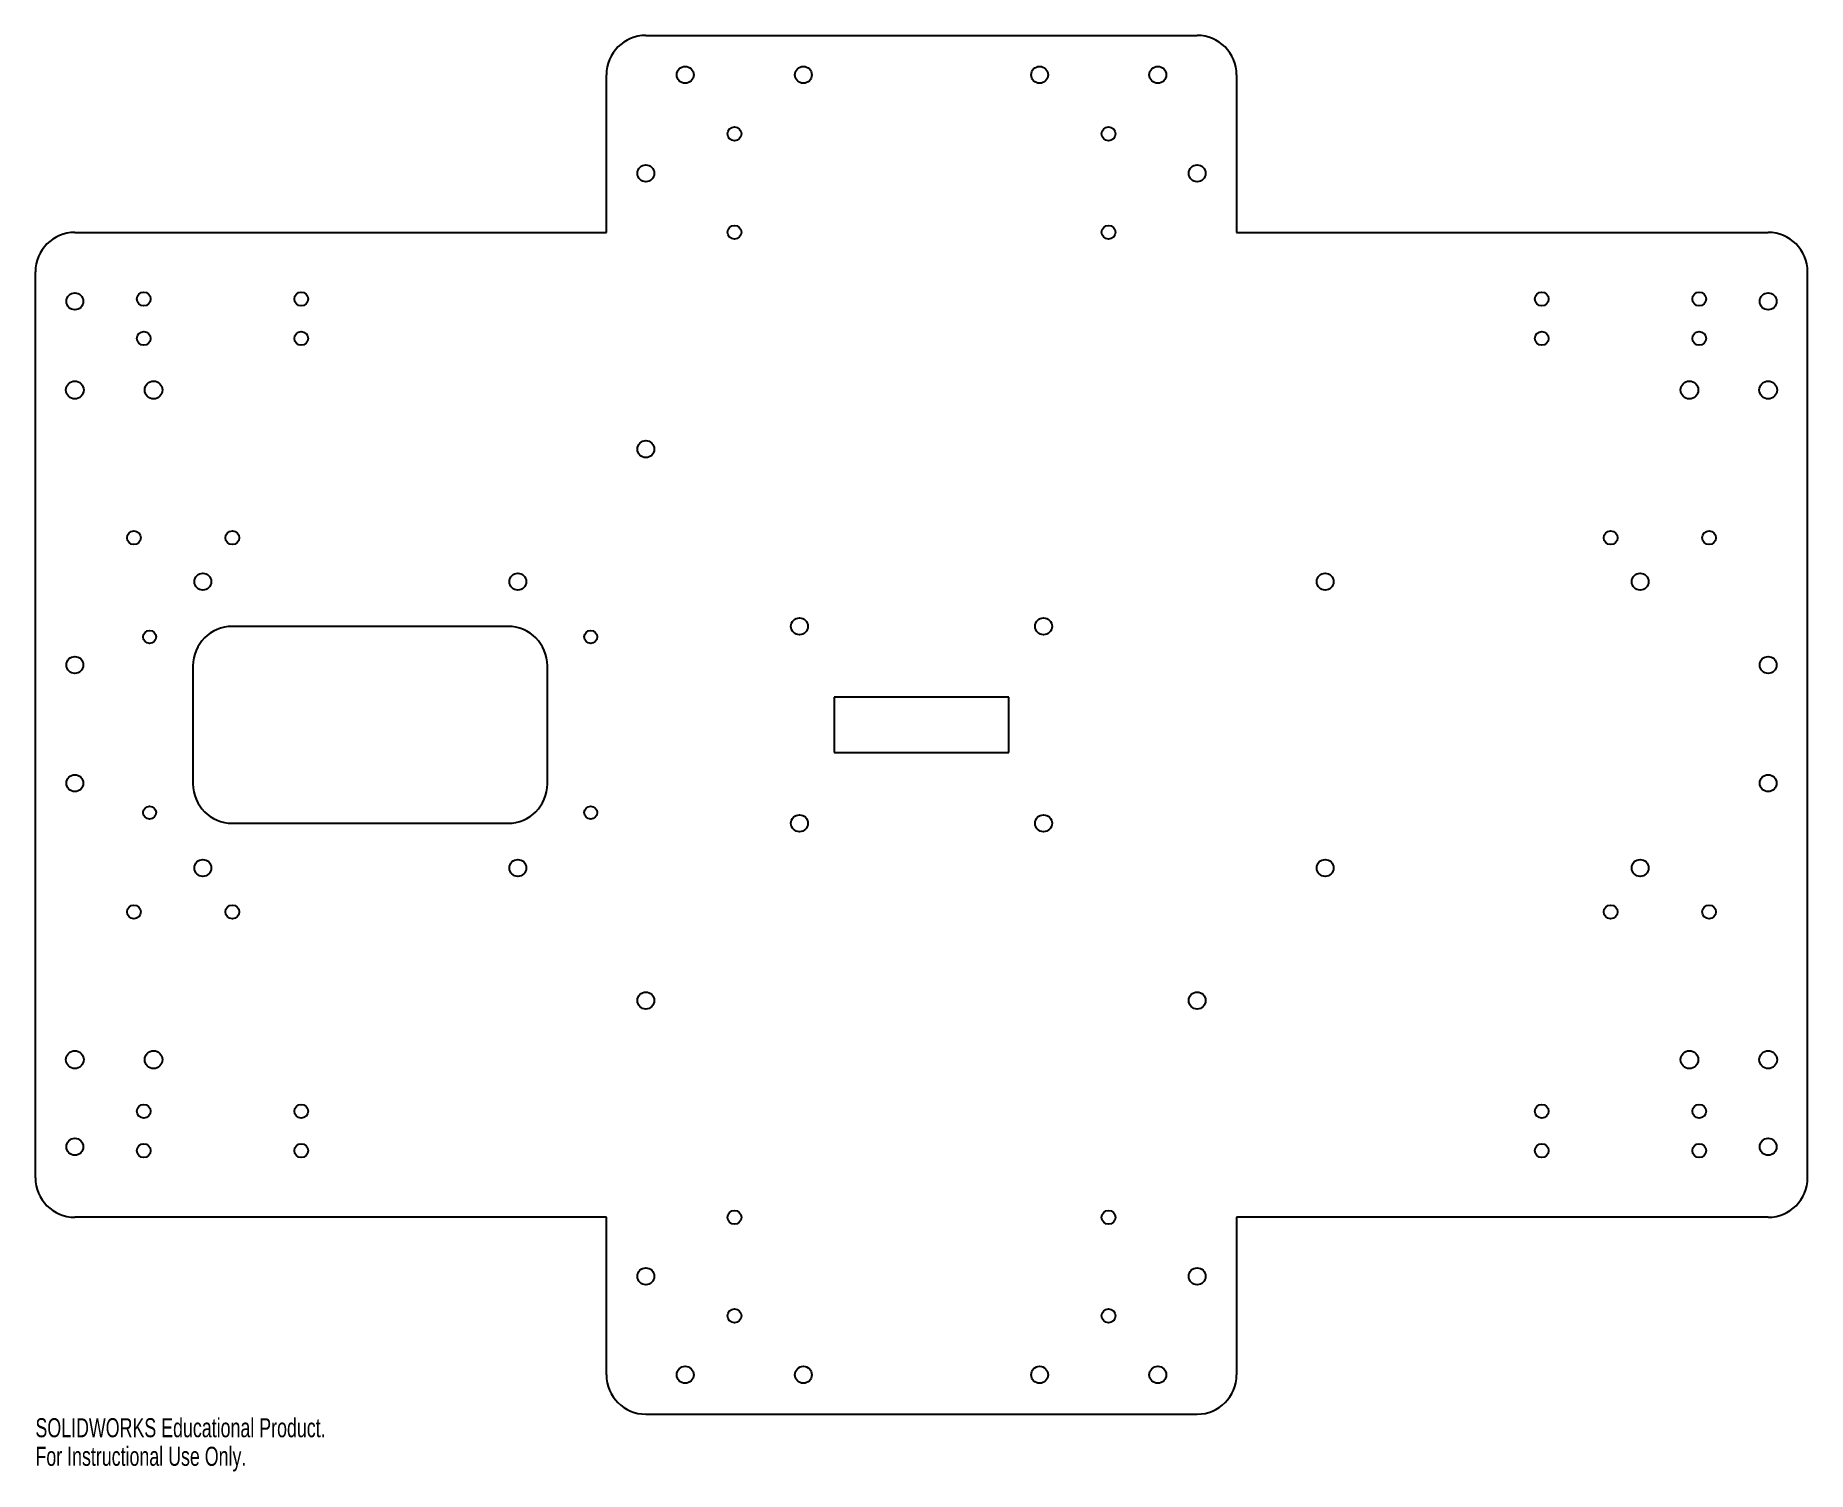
# Model space of a CAD drawing. Header units: millimetres. Extents: x 0 to 450, y -15 to 350.
import ezdxf

# ---------------------------------------------------------------- set-up
doc = ezdxf.new("R2010")
doc.units = ezdxf.units.MM
doc.styles.add('SLDTEXTSTYLE0', font='TXT', dxfattribs={"width": 0.7})

msp = doc.modelspace()

# ---------------------------------------------------------------- linework, layer by layer
at = {"color": 7, "linetype": 'Continuous', "lineweight": 25}
for p, q in [((155, 350), (295, 350)), ((145, 300), (145, 340)), ((305, 340), (305, 300)), ((10, 300), (145, 300)), ((305, 300), (440, 300)), ((0, 60), (0, 290)), ((450, 60), (450, 290)), ((120, 200), (50, 200)), ((40, 190), (40, 160)), ((130, 160), (130, 190)), ((202.8, 182), (202.8, 168)), ((247.2, 182), (202.8, 182)), ((247.2, 168), (247.2, 182)), ((202.8, 168), (247.2, 168)), ((50, 150), (120, 150)), ((145, 50), (10, 50)), ((145, 10), (145, 50)), ((305, 50), (305, 10)), ((440, 50), (305, 50)), ((155, 0), (295, 0))]:
    msp.add_line(p, q, dxfattribs=at)
for centre, radius in [((165, 340), 2.15), ((195, 340), 2.15), ((255, 340), 2.15), ((285, 340), 2.15), ((177.5, 325.03), 1.75), ((272.5, 325.03), 1.75), ((155, 315), 2.15), ((295, 315), 2.15), ((177.5, 300.03), 1.75), ((272.5, 300.03), 1.75), ((10, 282.5), 2.15), ((27.5, 283.1), 1.75), ((67.5, 283.1), 1.75), ((382.5, 283.1), 1.75), ((422.5, 283.1), 1.75), ((440, 282.5), 2.15), ((27.5, 273.1), 1.75), ((67.5, 273.1), 1.75), ((382.5, 273.1), 1.75), ((422.5, 273.1), 1.75), ((10, 260), 2.25), ((30, 260), 2.25), ((420, 260), 2.25), ((440, 260), 2.25), ((155, 245), 2.15), ((25, 222.5), 1.75), ((50, 222.5), 1.75), ((400, 222.5), 1.75), ((425, 222.5), 1.75), ((42.5, 211.34), 2.15), ((122.5, 211.34), 2.15), ((327.5, 211.34), 2.15), ((407.5, 211.34), 2.15), ((29, 197.3), 1.65), ((141, 197.3), 1.65), ((194, 200), 2.15), ((256, 200), 2.15), ((10, 190.19), 2.15), ((440, 190.19), 2.15), ((10, 160.19), 2.15), ((440, 160.19), 2.15), ((29, 152.7), 1.65), ((141, 152.7), 1.65), ((194, 150), 2.15), ((256, 150), 2.15), ((42.5, 138.66), 2.15), ((122.5, 138.66), 2.15), ((327.5, 138.66), 2.15), ((407.5, 138.66), 2.15), ((25, 127.5), 1.75), ((50, 127.5), 1.75), ((400, 127.5), 1.75), ((425, 127.5), 1.75), ((155, 105), 2.15), ((295, 105), 2.15), ((10, 90), 2.25), ((30, 90), 2.25), ((420, 90), 2.25), ((440, 90), 2.25), ((27.5, 76.9), 1.75), ((67.5, 76.9), 1.75), ((382.5, 76.9), 1.75), ((422.5, 76.9), 1.75), ((10, 67.88), 2.15), ((27.5, 66.9), 1.75), ((67.5, 66.9), 1.75), ((382.5, 66.9), 1.75), ((422.5, 66.9), 1.75), ((440, 67.88), 2.15), ((177.5, 49.97), 1.75), ((272.5, 49.97), 1.75), ((155, 35), 2.15), ((295, 35), 2.15), ((177.5, 24.97), 1.75), ((272.5, 24.97), 1.75), ((165, 10), 2.15), ((195, 10), 2.15), ((255, 10), 2.15), ((285, 10), 2.15)]:
    msp.add_circle(centre, radius, dxfattribs=at)
for centre, start, end in [((155, 340), 90, 180), ((295, 340), 0, 90), ((10, 290), 90, 180), ((440, 290), 0, 90), ((50, 190), 90, 180), ((120, 190), 0, 90), ((50, 160), 180, 270), ((120, 160), 270, 0), ((10, 60), 180, 270), ((440, 60), 270, 0), ((155, 10), 180, 270), ((295, 10), 270, 0)]:
    msp.add_arc(centre, 10, start, end, dxfattribs=at)

# ---------------------------------------------------------------- texts
at = {"color": 7, "linetype": 'Continuous', "char_height": 4.8336, "attachment_point": 1, "style": 'SLDTEXTSTYLE0'}
for s, insert in [('SOLIDWORKS Educational Product.', (0, -1.02)), ('For Instructional Use Only.', (0, -8.27))]:
    msp.add_mtext(s, dxfattribs=dict(at, insert=insert))

doc.saveas('drawing.dxf')
